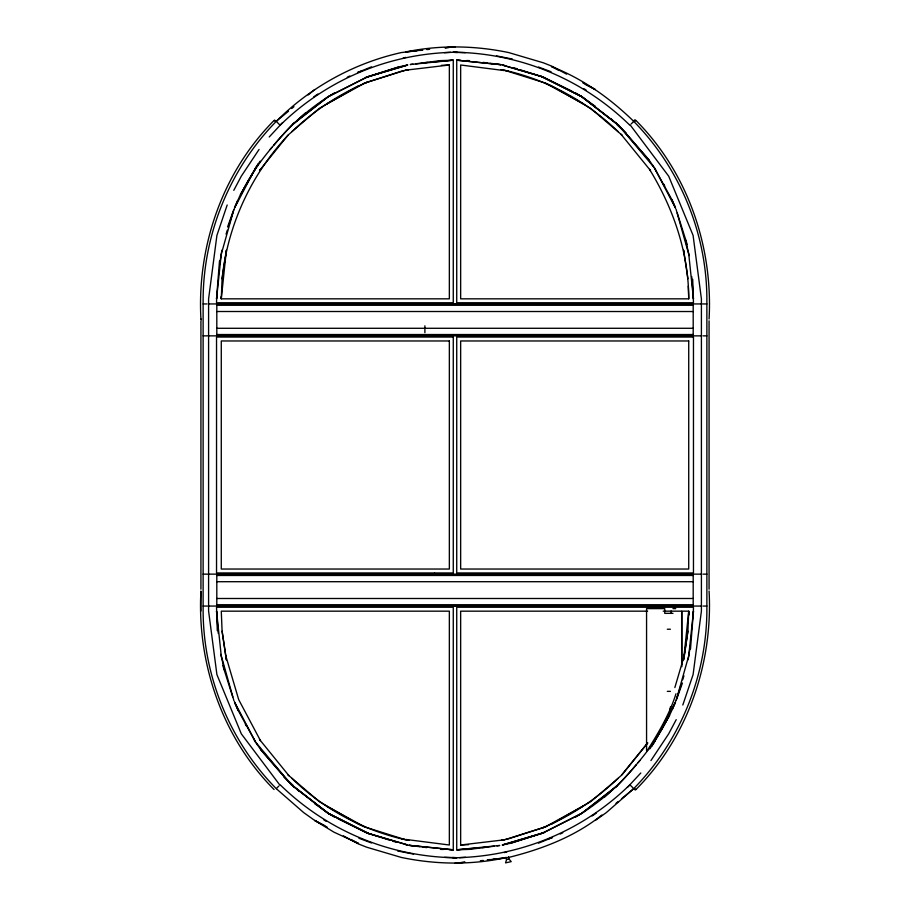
<?xml version="1.0" encoding="UTF-8"?>
<svg xmlns="http://www.w3.org/2000/svg" width="910" height="910" viewBox="0 0 910 910"><rect width="100%" height="100%" fill="white"/><g stroke="black" fill="none" stroke-linecap="round" stroke-linejoin="round"><path stroke-width="1.36" d="M200.928 611.088L200.928 591.011C196.969 663.583 222.438 737.68 274.058 789.516M221.278 296.558L221.278 298.833L449.347 298.833L449.347 64.997L441.452 65.338M688.722 613.442L688.722 611.167L663.231 611.167M216.807 291.905L216.535 302.757L453.271 302.757L453.271 60.197L440.531 60.617L415.768 63.802M693.192 618.095L693.465 607.243L456.729 607.243L456.729 849.803L469.469 849.383L494.232 846.198M222.097 278.801L221.278 298.833L226.374 250.136L222.097 278.801C227.716 224.793 251.524 173.56 288.993 134.27L292.042 131.666C314.132 110.315 340.374 93.355 368.732 81.547M687.903 631.199L688.722 611.167L683.626 659.864L687.903 631.199L684.354 655.337L674.856 687.562M689.097 614.967L689.291 612.146M219.492 261.102L216.535 298.912L221.232 254.299L233.984 209.107L228.979 224.929M690.508 648.898L693.465 611.088L688.768 655.701L676.016 700.893L681.021 685.071M219.685 264.071L221.858 250.239M670.568 706.558L669.953 709.152M688.142 659.761L690.315 645.929M226.067 234.154L227.318 230.196M682.682 679.804L683.933 675.846M227.181 205L216.91 235.406L208.595 298.912L208.595 611.088L216.91 674.594L241.309 733.824L279.836 785.057M682.818 705L693.09 674.594L701.405 611.088L701.405 298.912L693.09 235.406L668.691 176.176L630.164 124.943M675.959 693.818C669.567 714.202 658.544 732.63 647.26 750.625M227.557 227.011L233.062 211.666M676.938 698.334L682.443 682.989M237.669 200.484L234.507 207.878L240.49 194.467L258.065 164.175L240.49 194.467M672.331 709.516L675.493 702.122L669.51 715.533L651.935 745.825L669.51 715.533M234.632 207.855L255.596 167.861L260.192 161.161M675.368 702.145L654.404 742.139L649.808 748.839M233.779 190.361L241.309 176.176L259.066 149.445M676.221 719.639L668.691 733.824L650.934 760.555M241.65 193.238C253.719 166.962 273.205 145.259 292.588 124.192L328.624 96.426L367.412 76.85L407.566 65.065L365.763 77.509L399.126 66.84L407.669 64.963M668.349 716.761C656.281 743.038 636.795 764.741 617.412 785.808L581.376 813.574L542.587 833.151L502.434 844.935L544.237 832.491L510.874 843.16L502.331 845.037M260.431 169.385L259.509 170.557L288.072 135.067M621.928 774.933L647.784 742.822L621.007 775.73L617.958 778.334C595.868 799.685 569.626 816.645 541.268 828.453M270.088 149.49L271.908 147.374M273.739 145.27C290.7 124.454 311.254 106.686 334.334 92.968M636.261 764.73C619.301 785.546 598.746 803.314 575.666 817.032M638.092 762.625L639.912 760.51M269.201 137L280.132 125.239L276.253 121.383C230.207 168.464 203.601 233.062 203.123 298.912L203.123 611.088C203.362 676.904 230.071 741.718 276.253 788.617L278.813 786.081M640.799 772.999L629.868 784.761L633.747 788.617C679.793 741.536 706.399 676.938 706.877 611.088L706.877 298.912C706.638 233.096 679.929 168.282 633.747 121.383L633.496 121.121C609.757 98.052 582.48 78.567 551.471 66.544L558.99 70.491M274.706 121.132L275.343 120.484L274.058 120.484C222.438 172.32 196.969 246.405 200.928 318.989L201.201 319.637L200.939 319.023M635.294 788.868L634.657 789.516L635.771 789.618M633.496 121.121L634.395 120.222L635.294 121.132M631.187 123.919L634.85 120.336L635.942 120.484C687.562 172.32 713.03 246.405 709.072 318.989M280.041 125.148L282.578 122.645M627.422 787.355L629.959 784.852M294.726 122.611L292.77 124.386L327.953 96.847L367.412 76.85L399.126 66.84M296.683 120.848L305.498 112.874M604.502 797.126L613.317 789.152M615.274 787.389L617.23 785.614L582.047 813.153L542.587 833.151L510.874 843.16M291.928 131.529L319.239 108.404L358.733 85.676M618.072 778.471L590.761 801.596L551.267 824.323M288.504 111.202L276.504 121.121C310.606 87.019 354.217 63.063 401.287 52.575L422.604 49.982M291.78 108.495L293.964 106.697M308.149 94.97L314.689 89.567M280.394 124.977C327.395 79.193 389.389 53.371 455 52.245C520.611 53.371 582.605 79.193 629.606 124.977M629.606 785.023C582.605 830.807 520.611 856.629 455 857.755C389.389 856.629 327.395 830.807 280.394 785.023M487.396 860.018L508.713 857.425C541.905 849.178 574.938 836.586 601.851 815.03M616.036 803.303L618.22 801.505M621.496 798.798L633.496 788.879L606.333 812.584L595.311 820.433M313.791 96.79L317.897 94.014M596.209 813.21L592.103 815.986M326.576 104.104L364.955 82.969L401.879 71.06L408.613 69.672L405.871 70.184M504.129 839.816L501.387 840.305L508.121 838.94L545.044 827.031L583.424 805.896M347.267 77.236L349.747 75.974M560.253 834.026L562.733 832.764M371.496 66.84L357.493 72.55L361.327 71.071M538.504 843.16L552.506 837.45L548.673 838.929M363.556 83.561L366.104 82.594M543.896 827.406L546.444 826.439M364.955 82.969L404.563 70.491M505.437 839.509L545.044 827.031M506.506 859.552L508.997 859.017L511.227 861.645L505.539 862.862L506.517 859.791L506.017 857.254M403.255 57.922L405.849 57.41M504.151 852.59L506.745 852.078M413.015 64.155L410.262 64.519L453.271 60.197L432.273 62.017M496.985 845.845L499.738 845.481L456.729 849.803L477.727 847.983M405.86 70.161L449.347 64.997M647.647 611.167L460.653 611.167L460.653 845.003L504.14 839.839M417.007 50.755L405.746 51.938C439.723 44.886 474.804 45.477 508.713 52.575L543.293 62.79L551.676 66.111L566.634 74.154M419.817 50.459L422.627 50.164M487.373 859.836L490.183 859.54M492.992 859.245L504.254 858.062C470.277 865.114 435.196 864.523 401.287 857.425L366.707 847.21L358.324 843.888L343.366 835.846M426.835 49.561L429.645 49.288M480.355 860.712L483.164 860.439M422.479 62.87L428.075 62.381M481.925 847.619L487.521 847.13M444.41 52.666L450.632 52.336M459.368 857.664L465.59 857.334M460.653 845.003L468.548 844.662M635.066 789.755L635.942 789.516C687.562 737.68 713.03 663.595 709.072 591.011M453.123 52.268L456.877 52.268M688.29 286.115L688.722 298.833L460.653 298.833L460.653 64.997L504.083 70.548M203.123 303.94L206.718 303.94M208.174 303.94L701.826 303.94M702.861 303.94L706.877 303.94M216.807 304.259L693.192 304.259M216.807 305.271L693.192 305.271M216.807 334.539L693.192 334.539M203.123 335.858L207.184 335.858M208.174 335.858L701.826 335.858M703.282 335.858L706.877 335.858M203.123 574.142L207.184 574.142M208.174 574.142L701.826 574.142M703.282 574.142L706.877 574.142M216.807 575.461L693.192 575.461M216.807 581.706L693.192 581.706L693.192 574.13M216.807 598.496L693.192 598.496L693.192 606.06M216.807 604.729L693.192 604.729M216.807 605.741L693.192 605.741M203.123 606.06L207.139 606.06M208.174 606.06L701.826 606.06M703.282 606.06L706.877 606.06M672.979 608.608L675.72 608.608M672.979 613.351L664.744 613.351L664.744 608.608L646.566 608.608L646.566 750.625M667.314 629.231L670.408 629.231M667.314 691.361L670.408 691.361M453.123 857.732L456.877 857.732M635.544 120.245L634.691 120.507M465.442 52.655L453.237 52.314L457.468 52.496M444.558 857.345L456.763 857.686L452.532 857.504M460.983 60.333L456.729 60.197L456.729 302.757L693.465 302.757L692.703 279.302M466.637 60.526L469.469 60.617M440.531 849.383L443.363 849.474M449.017 849.667L453.271 849.803L453.271 607.243L216.535 607.243L217.297 630.698M501.114 64.69L456.729 60.197L501.114 64.69L490.103 63.279M408.886 845.31L453.271 849.803L408.886 845.31L419.897 846.721M405.917 839.452L449.347 845.003L449.347 611.167L221.278 611.167L222.097 631.199L226.374 659.864L222.097 631.199M483.233 62.392L487.35 62.915M422.649 847.085L426.767 847.608M501.342 69.649L508.121 71.06C549.458 81.013 587.735 102.182 618.254 131.734M408.658 840.351L401.879 838.94C360.542 828.987 322.265 807.818 291.746 778.266M501.217 69.717L508.121 71.06M401.879 838.94L408.783 840.283M496.462 55.897L512.444 59.048M397.556 850.952L413.538 854.103M502.331 64.963L504.777 65.497M405.223 844.503L407.669 845.037M595.527 106.47L581.376 96.426L542.587 76.85L502.434 65.065L542.587 76.85L571.889 91.114M314.473 803.53L328.624 813.574L367.412 833.151L407.566 844.935L367.412 833.151L338.111 818.886M505.459 70.57L545.044 82.969L583.56 103.888M404.54 839.429L364.955 827.031L326.44 806.112M513.513 67.67L517.483 68.921M520.122 69.763L542.587 76.85L582.047 96.847L617.412 124.192L581.376 96.426L539.573 75.689M389.878 840.237L367.412 833.151L327.953 813.153L292.588 785.808L328.624 813.574L370.427 834.311M392.517 841.079L396.487 842.33M538.515 67.044L551.096 71.765M358.904 838.235L371.485 842.956M545.283 83.106L551.267 85.676L590.761 108.404L621.928 135.067L621.018 134.259L650.491 170.557L649.558 169.396C673.366 208.254 688.745 252.946 688.722 298.833M364.717 826.894L358.733 824.323L319.239 801.596L288.072 774.933L288.982 775.741L259.509 739.443L260.442 740.604L238.704 699.654L225.646 655.337M585.289 84.3L595.311 89.567L582.844 82.867M324.711 825.7L314.689 820.433L303.667 812.584L276.504 788.879M351.01 839.509L358.529 843.456L333.947 832.161L314.689 820.433L327.156 827.133M583.867 88.702L586.12 90.067M323.88 819.933L326.133 821.298M575.666 92.968L582.047 96.847L617.23 124.386L615.274 122.611M334.334 817.032L327.953 813.153L292.77 785.614L294.726 787.389M201.315 319.683L201.133 319.478M611.361 119.074L613.317 120.848M296.683 789.152L298.639 790.927M626.091 133.031L617.037 124.579L625.307 132.598L649.046 160.046L653.642 166.746M283.909 776.969L292.963 785.421L284.693 777.402L260.954 749.954L256.37 743.254M649.046 160.046L618.334 124.909L653.516 166.792M260.954 749.954L291.666 785.091L256.483 743.208M652.55 165.097L653.778 166.939M256.222 743.06L257.45 744.903M675.368 207.855L654.404 167.861L656.463 171.489M663.333 183.581L664.698 186.004M245.302 723.996L246.667 726.419M253.537 738.51L255.596 742.139L234.632 702.145M654.404 167.861L672.331 200.484L675.493 207.878L671.682 199.347M255.596 742.139L237.669 709.516L234.507 702.122L238.318 710.653M677.267 213.065L687.266 244.699M222.734 665.301L232.732 696.935M676.016 209.107L688.768 254.299L693.465 298.912L691.714 276.504M233.984 700.893L221.232 655.701L216.535 611.088L218.286 633.496M685.344 239.285L689.211 255.642M220.789 654.358L224.656 670.715M508.508 856.719L508.997 859.017M684.377 254.663L683.626 250.136L687.903 278.801M709.072 320.809L709.072 589.191M693.192 303.94L693.192 311.527L216.807 311.504L216.807 303.94M693.192 312.05L693.192 327.748M693.192 335.87L693.192 328.283L216.807 328.294L216.807 335.87M693.192 582.252L693.192 597.95M681.863 611.44L681.863 666.655M681.658 611.406L681.658 664.505M671.102 610.985L671.102 613.351M434.661 573.209L434.661 574.108M424.89 325.825L424.89 332.673M216.807 312.05L216.807 327.748M216.807 574.13L216.807 581.16M216.807 582.252L216.807 597.95M216.807 599.042L216.807 606.06M200.928 320.809L200.928 589.191M274.422 120.268L274.456 120.245M455 46.774L445.149 47.809L455 46.774M464.851 862.191L455 863.226L464.862 862.248M453.271 337.041L216.535 337.041L216.535 572.959L453.271 572.959L453.271 337.041M693.465 337.041L456.729 337.041L456.729 572.959L693.465 572.959L693.465 337.041M449.347 340.966L221.278 340.966L221.278 569.034L449.347 569.034L449.347 340.966M688.722 340.966L460.653 340.966L460.653 569.034L688.722 569.034L688.722 340.966"/></g></svg>
